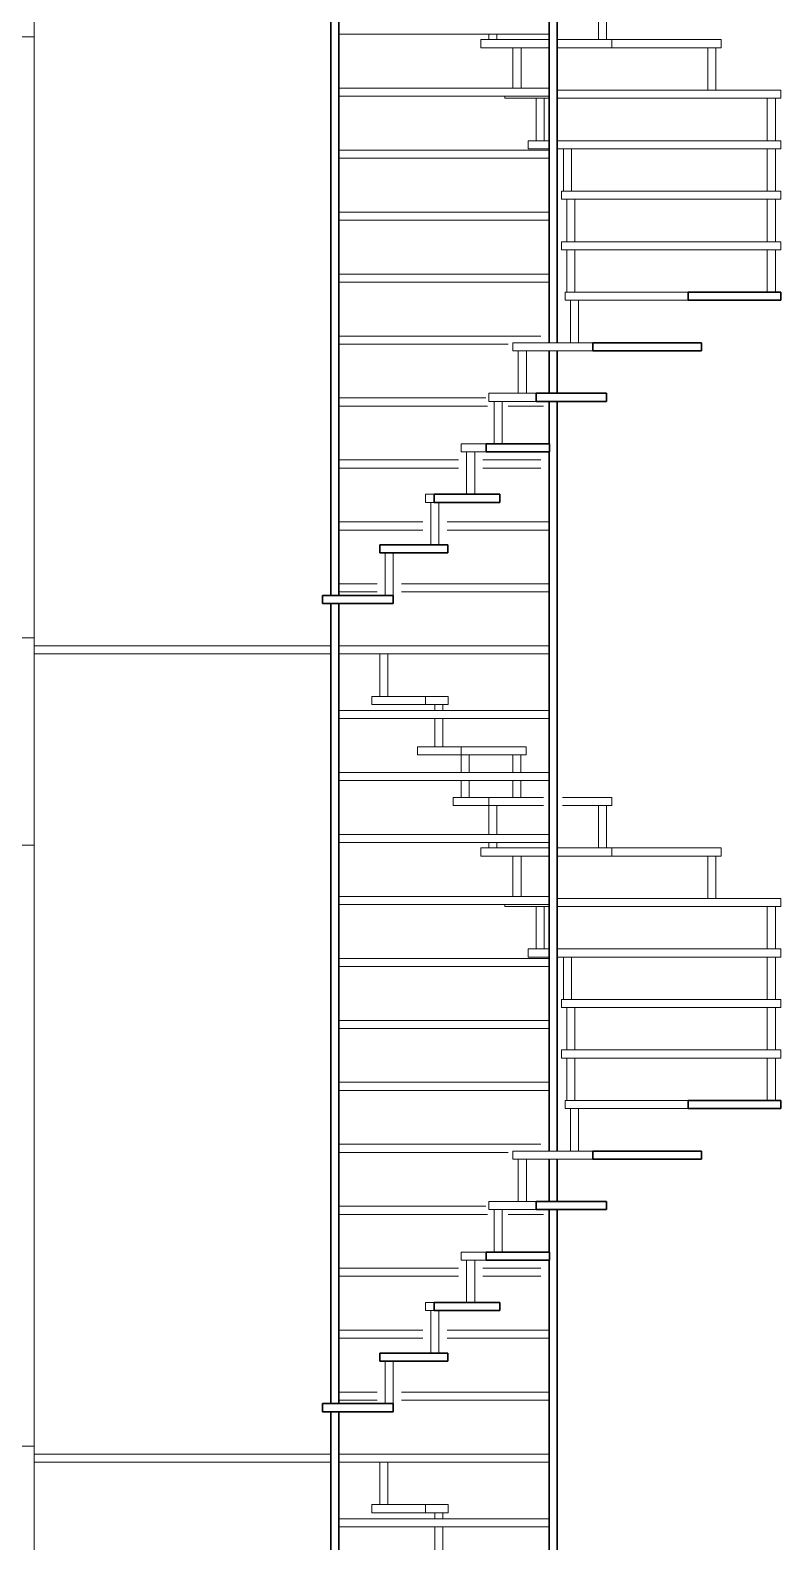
# Model space of a CAD drawing. Header units: millimetres. Extents: x 2016.56 to 2021.8, y 13721.83 to 13722.48.
# Drawn here: x 2019.1219 to 2019.1776, y 13722.1584 to 13722.2706 of the extents above; entities that cross this region are included whole.
import ezdxf

# ---------------------------------------------------------------- set-up
doc = ezdxf.new("R2010")
doc.units = ezdxf.units.MM
doc.layers.get('0').update_dxf_attribs({"lineweight": 20})
doc.layers.add('0.3', color=150, linetype='Continuous', lineweight=30)
doc.layers.add('SIVA', color=7, linetype='Continuous', lineweight=20)

msp = doc.modelspace()

# ---------------------------------------------------------------- linework, layer by layer
for p, q in [((2019.164042801649, 13722.27308762157), (2019.164042801649, 13722.26993762157)), ((2019.164642801649, 13722.27308762157), (2019.164642801649, 13722.26993762157)), ((2019.144771023997, 13722.27033762157), (2019.160371023997, 13722.27033762157)), ((2019.155304423384, 13722.26933762157), (2019.155304423384, 13722.26993762157)), ((2019.155304423384, 13722.26993762157), (2019.160371023997, 13722.26993762157)), ((2019.155904423384, 13722.27033762157), (2019.155904423384, 13722.26993762157)), ((2019.156504423384, 13722.27033762157), (2019.156504423384, 13722.26993762157)), ((2019.160971023997, 13722.26993762157), (2019.165042801649, 13722.26993762157)), ((2019.165042801649, 13722.26993762157), (2019.165042801649, 13722.26933762157)), ((2019.165042801649, 13722.26993762157), (2019.173146463123, 13722.26993762157)), ((2019.165042801649, 13722.26933762157), (2019.165042801649, 13722.26993762157)), ((2019.173146463123, 13722.26993762157), (2019.173146463123, 13722.26933762157)), ((2019.160371023997, 13722.26933762157), (2019.155304423384, 13722.26933762157)), ((2019.157694676556, 13722.26933762157), (2019.157694676556, 13722.26633762157)), ((2019.158294676556, 13722.26933762157), (2019.158294676556, 13722.26633762157)), ((2019.165042801649, 13722.26933762157), (2019.160971023997, 13722.26933762157)), ((2019.173146463123, 13722.26933762157), (2019.165042801649, 13722.26933762157)), ((2019.172146463123, 13722.26933762157), (2019.172146463123, 13722.26618762157)), ((2019.172746463123, 13722.26933762157), (2019.172746463123, 13722.26618762157)), ((2019.144771023997, 13722.26633762157), (2019.160371023997, 13722.26633762157)), ((2019.144771023997, 13722.26573762157), (2019.160371023997, 13722.26573762157)), ((2019.157094676556, 13722.26558762157), (2019.157094676556, 13722.26573762157)), ((2019.160371023997, 13722.26558762157), (2019.157094676556, 13722.26558762157)), ((2019.159416227759, 13722.26558762157), (2019.159416227759, 13722.26243762157)), ((2019.160016227759, 13722.26558762157), (2019.160016227759, 13722.26243762157)), ((2019.160971023997, 13722.26618762157), (2019.177571023997, 13722.26618762157)), ((2019.177571023997, 13722.26558762157), (2019.160971023997, 13722.26558762157)), ((2019.176571023997, 13722.26558762157), (2019.176571023997, 13722.26243762157)), ((2019.177171023998, 13722.26558762157), (2019.177171023998, 13722.26243762157)), ((2019.177571023997, 13722.26618762157), (2019.177571023997, 13722.26558762157)), ((2019.144771023997, 13722.26173762157), (2019.160371023997, 13722.26173762157)), ((2019.158816227759, 13722.26183762157), (2019.158816227759, 13722.26243762157)), ((2019.158816227759, 13722.26243762157), (2019.160371023997, 13722.26243762157)), ((2019.160371023997, 13722.26183762157), (2019.158816227759, 13722.26183762157)), ((2019.160971023997, 13722.26243762157), (2019.177571023997, 13722.26243762157)), ((2019.177571023997, 13722.26183762157), (2019.160971023997, 13722.26183762157)), ((2019.161435116281, 13722.26183762157), (2019.161435116281, 13722.25868762157)), ((2019.162035116281, 13722.26183762157), (2019.162035116281, 13722.25868762157)), ((2019.176571023997, 13722.26183762157), (2019.176571023997, 13722.25868762157)), ((2019.177171023998, 13722.26183762157), (2019.177171023998, 13722.25868762157)), ((2019.177571023997, 13722.26243762157), (2019.177571023997, 13722.26183762157)), ((2019.144771023997, 13722.26113762157), (2019.160371023997, 13722.26113762157)), ((2019.161288455969, 13722.25868762157), (2019.177571023997, 13722.25868762157)), ((2019.161288455969, 13722.25808762157), (2019.161288455969, 13722.25868762157)), ((2019.177571023997, 13722.25868762157), (2019.177571023997, 13722.25808762157)), ((2019.177571023997, 13722.25808762157), (2019.161288455969, 13722.25808762157)), ((2019.161688455969, 13722.25808762157), (2019.161688455969, 13722.25493762157)), ((2019.162288455969, 13722.25808762157), (2019.162288455969, 13722.25493762157)), ((2019.176571023997, 13722.25808762157), (2019.176571023997, 13722.25493762157)), ((2019.177171023998, 13722.25808762157), (2019.177171023998, 13722.25493762157)), ((2019.144771023997, 13722.25713762157), (2019.160371023997, 13722.25713762157)), ((2019.144771023997, 13722.25653762157), (2019.160371023997, 13722.25653762157)), ((2019.161288455969, 13722.25493762157), (2019.177571023997, 13722.25493762157)), ((2019.161288455969, 13722.25433762157), (2019.161288455969, 13722.25493762157)), ((2019.177571023997, 13722.25433762157), (2019.161288455969, 13722.25433762157)), ((2019.161688455969, 13722.25433762157), (2019.161688455969, 13722.25118762157)), ((2019.162288455969, 13722.25433762157), (2019.162288455969, 13722.25118762157)), ((2019.176571023997, 13722.25433762157), (2019.176571023997, 13722.25118762157)), ((2019.177171023998, 13722.25433762157), (2019.177171023998, 13722.25118762157)), ((2019.177571023997, 13722.25493762157), (2019.177571023997, 13722.25433762157)), ((2019.144771023997, 13722.25253762157), (2019.160371023997, 13722.25253762157)), ((2019.144771023997, 13722.25193762157), (2019.160371023997, 13722.25193762157)), ((2019.17069632494, 13722.25118762157), (2019.161571023997, 13722.25118762157)), ((2019.161571023997, 13722.25118762157), (2019.161571023997, 13722.25058762157)), ((2019.161571023997, 13722.25058762157), (2019.17069632494, 13722.25058762157)), ((2019.161971023997, 13722.25058762157), (2019.161971023997, 13722.24743762157)), ((2019.162571023998, 13722.25058762157), (2019.162571023998, 13722.24743762157)), ((2019.144771023997, 13722.24793762157), (2019.159771023997, 13722.24793762157)), ((2019.144771023997, 13722.24733762157), (2019.157338603661, 13722.24733762157)), ((2019.163632672346, 13722.24743762157), (2019.157694676556, 13722.24743762157)), ((2019.157694676556, 13722.24743762157), (2019.157694676556, 13722.24683762157)), ((2019.157694676556, 13722.24683762157), (2019.163632672346, 13722.24683762157)), ((2019.158094676556, 13722.24683762157), (2019.158094676556, 13722.24368762157)), ((2019.158694676556, 13722.24683762157), (2019.158694676556, 13722.24368762157)), ((2019.144771023997, 13722.24333762157), (2019.155684150888, 13722.24333762157)), ((2019.144771023997, 13722.24273762157), (2019.155806878702, 13722.24273762157)), ((2019.159416227759, 13722.24368762157), (2019.155904423384, 13722.24368762157)), ((2019.155904423384, 13722.24368762157), (2019.155904423384, 13722.24308762157)), ((2019.155904423384, 13722.24308762157), (2019.159416227759, 13722.24308762157)), ((2019.156304423384, 13722.24308762157), (2019.156304423384, 13722.23993762157)), ((2019.156904423384, 13722.24308762157), (2019.156904423384, 13722.23993762157)), ((2019.157351126033, 13722.24273762157), (2019.159969180141, 13722.24273762157)), ((2019.155710898049, 13722.23993762157), (2019.153856557354, 13722.23993762157)), ((2019.153856557354, 13722.23993762157), (2019.153856557354, 13722.23933762157)), ((2019.153856557354, 13722.23933762157), (2019.155710898049, 13722.23933762157)), ((2019.154256557355, 13722.23933762157), (2019.154256557355, 13722.23618762157)), ((2019.154856557355, 13722.23933762157), (2019.154856557355, 13722.23618762157)), ((2019.144771023997, 13722.23873762157), (2019.153656557354, 13722.23873762157)), ((2019.155456557354, 13722.23873762157), (2019.159771023997, 13722.23873762157)), ((2019.144771023997, 13722.23813762157), (2019.153656557354, 13722.23813762157)), ((2019.155456557354, 13722.23813762157), (2019.159771023997, 13722.23813762157)), ((2019.151854362938, 13722.23618762157), (2019.151202645101, 13722.23618762157)), ((2019.151202645101, 13722.23618762157), (2019.151202645101, 13722.23558762157)), ((2019.151202645101, 13722.23558762157), (2019.151854362938, 13722.23558762157)), ((2019.151602645101, 13722.23558762157), (2019.151602645101, 13722.23243762157)), ((2019.152202645101, 13722.23558762157), (2019.152202645101, 13722.23243762157)), ((2019.144771023997, 13722.23413762157), (2019.151002645101, 13722.23413762157)), ((2019.152802645101, 13722.23413762157), (2019.160371023997, 13722.23413762157)), ((2019.144771023997, 13722.23353762157), (2019.151002645101, 13722.23353762157)), ((2019.152802645101, 13722.23353762157), (2019.160371023997, 13722.23353762157)), ((2019.148214681597, 13722.23183762157), (2019.148214681597, 13722.22868762157)), ((2019.148814681598, 13722.23183762157), (2019.148814681598, 13722.22868762157)), ((2019.144771023997, 13722.22953762157), (2019.147614681597, 13722.22953762157)), ((2019.149414681597, 13722.22953762157), (2019.160371023997, 13722.22953762157)), ((2019.144771023997, 13722.22893762157), (2019.147614681597, 13722.22893762157)), ((2019.149414681597, 13722.22893762157), (2019.160371023997, 13722.22893762157)), ((2019.122171023997, 13722.22553762157), (2019.087171023997, 13722.22553762157)), ((2019.122171023997, 13722.22493762157), (2019.144171023997, 13722.22493762157)), ((2019.144771023997, 13722.22493762157), (2019.160371023997, 13722.22493762157)), ((2019.122171023997, 13722.22433762157), (2019.144171023997, 13722.22433762157)), ((2019.144771023997, 13722.22433762157), (2019.160371023997, 13722.22433762157)), ((2019.147814681598, 13722.22433762157), (2019.147814681598, 13722.22118762157)), ((2019.148414681597, 13722.22433762157), (2019.148414681597, 13722.22118762157)), ((2019.147214681597, 13722.22118762157), (2019.151202645101, 13722.22118762157)), ((2019.147214681597, 13722.22058762157), (2019.147214681597, 13722.22118762157)), ((2019.151202645101, 13722.22058762157), (2019.147214681597, 13722.22058762157)), ((2019.151202645101, 13722.22118762157), (2019.152898538004, 13722.22118762157)), ((2019.151202645101, 13722.22058762157), (2019.151202645101, 13722.22118762157)), ((2019.151202645101, 13722.22118762157), (2019.151202645101, 13722.22058762157)), ((2019.152898538004, 13722.22058762157), (2019.151202645101, 13722.22058762157)), ((2019.151898538004, 13722.22058762157), (2019.151898538004, 13722.22013762157)), ((2019.152498538004, 13722.22058762157), (2019.152498538004, 13722.22013762157)), ((2019.152898538004, 13722.22118762157), (2019.152898538004, 13722.22058762157)), ((2019.144771023997, 13722.22013762157), (2019.160371023997, 13722.22013762157)), ((2019.144771023997, 13722.21953762157), (2019.160371023997, 13722.21953762157)), ((2019.151898538004, 13722.21953762157), (2019.151898538004, 13722.21743762157)), ((2019.152498538004, 13722.21953762157), (2019.152498538004, 13722.21743762157)), ((2019.152898538004, 13722.22013762157), (2019.160371023997, 13722.22013762157)), ((2019.152898538004, 13722.21953762157), (2019.160371023997, 13722.21953762157)), ((2019.150602645101, 13722.21743762157), (2019.153856557354, 13722.21743762157)), ((2019.150602645101, 13722.21683762157), (2019.150602645101, 13722.21743762157)), ((2019.153856557354, 13722.21683762157), (2019.150602645101, 13722.21683762157)), ((2019.153856557354, 13722.21743762157), (2019.158681902074, 13722.21743762157)), ((2019.153856557354, 13722.21743762157), (2019.153856557354, 13722.21683762157)), ((2019.158681902074, 13722.21683762157), (2019.153856557354, 13722.21683762157)), ((2019.153856557354, 13722.21683762157), (2019.153856557354, 13722.21553762157)), ((2019.154456557354, 13722.21683762157), (2019.154456557354, 13722.21553762157)), ((2019.157681902074, 13722.21683762157), (2019.157681902074, 13722.21553762157)), ((2019.158281902074, 13722.21683762157), (2019.158281902074, 13722.21553762157)), ((2019.158681902074, 13722.21743762157), (2019.158681902074, 13722.21683762157)), ((2019.144771023997, 13722.21553762157), (2019.160371023997, 13722.21553762157)), ((2019.144771023997, 13722.21493762157), (2019.160371023997, 13722.21493762157)), ((2019.153856557354, 13722.21493762157), (2019.153856557354, 13722.21368762157)), ((2019.154456557354, 13722.21493762157), (2019.154456557354, 13722.21368762157)), ((2019.157681902074, 13722.21493762157), (2019.157681902074, 13722.21368762157)), ((2019.158281902074, 13722.21493762157), (2019.158281902074, 13722.21368762157)), ((2019.153256557355, 13722.21368762157), (2019.155904423384, 13722.21368762157)), ((2019.153256557355, 13722.21308762157), (2019.153256557355, 13722.21368762157)), ((2019.155904423384, 13722.21368762157), (2019.159971023998, 13722.21368762157)), ((2019.155904423384, 13722.21368762157), (2019.155904423384, 13722.21308762157)), ((2019.161371023997, 13722.21368762157), (2019.165042801649, 13722.21368762157)), ((2019.165042801649, 13722.21368762157), (2019.165042801649, 13722.21308762157)), ((2019.155904423384, 13722.21308762157), (2019.153256557355, 13722.21308762157)), ((2019.155904423384, 13722.21308762157), (2019.155904423384, 13722.21093762157)), ((2019.159971023998, 13722.21308762157), (2019.155904423384, 13722.21308762157)), ((2019.156504423384, 13722.21308762157), (2019.156504423384, 13722.21093762157)), ((2019.165042801649, 13722.21308762157), (2019.161371023997, 13722.21308762157)), ((2019.164042801649, 13722.21308762157), (2019.164042801649, 13722.20993762157)), ((2019.164642801649, 13722.21308762157), (2019.164642801649, 13722.20993762157)), ((2019.144771023997, 13722.21093762157), (2019.160371023997, 13722.21093762157)), ((2019.144771023997, 13722.21033762157), (2019.160371023997, 13722.21033762157)), ((2019.155904423384, 13722.21033762157), (2019.155904423384, 13722.20993762157)), ((2019.156504423384, 13722.21033762157), (2019.156504423384, 13722.20993762157)), ((2019.155304423384, 13722.20933762157), (2019.155304423384, 13722.20993762157)), ((2019.155304423384, 13722.20993762157), (2019.160371023997, 13722.20993762157)), ((2019.160371023997, 13722.20933762157), (2019.155304423384, 13722.20933762157)), ((2019.157694676556, 13722.20933762157), (2019.157694676556, 13722.20633762157)), ((2019.158294676556, 13722.20933762157), (2019.158294676556, 13722.20633762157)), ((2019.160971023997, 13722.20993762157), (2019.165042801649, 13722.20993762157)), ((2019.165042801649, 13722.20933762157), (2019.160971023997, 13722.20933762157)), ((2019.165042801649, 13722.20993762157), (2019.165042801649, 13722.20933762157)), ((2019.165042801649, 13722.20993762157), (2019.173146463123, 13722.20993762157)), ((2019.165042801649, 13722.20933762157), (2019.165042801649, 13722.20993762157)), ((2019.173146463123, 13722.20933762157), (2019.165042801649, 13722.20933762157)), ((2019.172146463123, 13722.20933762157), (2019.172146463123, 13722.20618762157)), ((2019.172746463123, 13722.20933762157), (2019.172746463123, 13722.20618762157)), ((2019.173146463123, 13722.20993762157), (2019.173146463123, 13722.20933762157)), ((2019.144771023997, 13722.20633762157), (2019.160371023997, 13722.20633762157)), ((2019.144771023997, 13722.20573762157), (2019.160371023997, 13722.20573762157)), ((2019.157094676556, 13722.20558762157), (2019.157094676556, 13722.20573762157)), ((2019.160971023997, 13722.20618762157), (2019.177571023997, 13722.20618762157)), ((2019.177571023997, 13722.20618762157), (2019.177571023997, 13722.20558762157)), ((2019.160371023997, 13722.20558762157), (2019.157094676556, 13722.20558762157)), ((2019.159416227759, 13722.20558762157), (2019.159416227759, 13722.20243762157)), ((2019.160016227759, 13722.20558762157), (2019.160016227759, 13722.20243762157)), ((2019.177571023997, 13722.20558762157), (2019.160971023997, 13722.20558762157)), ((2019.176571023997, 13722.20558762157), (2019.176571023997, 13722.20243762157)), ((2019.177171023998, 13722.20558762157), (2019.177171023998, 13722.20243762157)), ((2019.158816227759, 13722.20183762157), (2019.158816227759, 13722.20243762157)), ((2019.158816227759, 13722.20243762157), (2019.160371023997, 13722.20243762157)), ((2019.160971023997, 13722.20243762157), (2019.177571023997, 13722.20243762157)), ((2019.177571023997, 13722.20243762157), (2019.177571023997, 13722.20183762157)), ((2019.144771023997, 13722.20173762157), (2019.160371023997, 13722.20173762157)), ((2019.144771023997, 13722.20113762157), (2019.160371023997, 13722.20113762157)), ((2019.160371023997, 13722.20183762157), (2019.158816227759, 13722.20183762157)), ((2019.177571023997, 13722.20183762157), (2019.160971023997, 13722.20183762157)), ((2019.161435116281, 13722.20183762157), (2019.161435116281, 13722.19868762157)), ((2019.162035116281, 13722.20183762157), (2019.162035116281, 13722.19868762157)), ((2019.176571023997, 13722.20183762157), (2019.176571023997, 13722.19868762157)), ((2019.177171023998, 13722.20183762157), (2019.177171023998, 13722.19868762157)), ((2019.161288455969, 13722.19868762157), (2019.177571023997, 13722.19868762157)), ((2019.161288455969, 13722.19808762157), (2019.161288455969, 13722.19868762157)), ((2019.177571023997, 13722.19808762157), (2019.161288455969, 13722.19808762157)), ((2019.161688455969, 13722.19808762157), (2019.161688455969, 13722.19493762157)), ((2019.162288455969, 13722.19808762157), (2019.162288455969, 13722.19493762157)), ((2019.176571023997, 13722.19808762157), (2019.176571023997, 13722.19493762157)), ((2019.177171023998, 13722.19808762157), (2019.177171023998, 13722.19493762157)), ((2019.177571023997, 13722.19868762157), (2019.177571023997, 13722.19808762157)), ((2019.144771023997, 13722.19713762157), (2019.160371023997, 13722.19713762157)), ((2019.144771023997, 13722.19653762157), (2019.160371023997, 13722.19653762157)), ((2019.161288455969, 13722.19493762157), (2019.177571023997, 13722.19493762157)), ((2019.161288455969, 13722.19433762157), (2019.161288455969, 13722.19493762157)), ((2019.177571023997, 13722.19493762157), (2019.177571023997, 13722.19433762157)), ((2019.177571023997, 13722.19433762157), (2019.161288455969, 13722.19433762157)), ((2019.161688455969, 13722.19433762157), (2019.161688455969, 13722.19118762157)), ((2019.162288455969, 13722.19433762157), (2019.162288455969, 13722.19118762157)), ((2019.176571023997, 13722.19433762157), (2019.176571023997, 13722.19118762157)), ((2019.177171023998, 13722.19433762157), (2019.177171023998, 13722.19118762157)), ((2019.144771023997, 13722.19253762157), (2019.160371023997, 13722.19253762157)), ((2019.144771023997, 13722.19193762157), (2019.160371023997, 13722.19193762157)), ((2019.17069632494, 13722.19118762157), (2019.161571023997, 13722.19118762157)), ((2019.161571023997, 13722.19118762157), (2019.161571023997, 13722.19058762157)), ((2019.161571023997, 13722.19058762157), (2019.17069632494, 13722.19058762157)), ((2019.161971023997, 13722.19058762157), (2019.161971023997, 13722.18743762157)), ((2019.162571023998, 13722.19058762157), (2019.162571023998, 13722.18743762157)), ((2019.144771023997, 13722.18793762157), (2019.159771023997, 13722.18793762157)), ((2019.144771023997, 13722.18733762157), (2019.157338603661, 13722.18733762157)), ((2019.163632672346, 13722.18743762157), (2019.157694676556, 13722.18743762157)), ((2019.157694676556, 13722.18743762157), (2019.157694676556, 13722.18683762157)), ((2019.157694676556, 13722.18683762157), (2019.163632672346, 13722.18683762157)), ((2019.158094676556, 13722.18683762157), (2019.158094676556, 13722.18368762157)), ((2019.158694676556, 13722.18683762157), (2019.158694676556, 13722.18368762157)), ((2019.144771023997, 13722.18333762157), (2019.155684150888, 13722.18333762157)), ((2019.159416227759, 13722.18368762157), (2019.155904423384, 13722.18368762157)), ((2019.155904423384, 13722.18368762157), (2019.155904423384, 13722.18308762157)), ((2019.144771023997, 13722.18273762157), (2019.155806878702, 13722.18273762157)), ((2019.155904423384, 13722.18308762157), (2019.159416227759, 13722.18308762157)), ((2019.156304423384, 13722.18308762157), (2019.156304423384, 13722.17993762157)), ((2019.156904423384, 13722.18308762157), (2019.156904423384, 13722.17993762157)), ((2019.157351126033, 13722.18273762157), (2019.159969180141, 13722.18273762157)), ((2019.155710898049, 13722.17993762157), (2019.153856557354, 13722.17993762157)), ((2019.153856557354, 13722.17993762157), (2019.153856557354, 13722.17933762157)), ((2019.144771023997, 13722.17873762157), (2019.153656557354, 13722.17873762157)), ((2019.153856557354, 13722.17933762157), (2019.155710898049, 13722.17933762157)), ((2019.154256557355, 13722.17933762157), (2019.154256557355, 13722.17618762157)), ((2019.154856557355, 13722.17933762157), (2019.154856557355, 13722.17618762157)), ((2019.155456557354, 13722.17873762157), (2019.159771023997, 13722.17873762157)), ((2019.144771023997, 13722.17813762157), (2019.153656557354, 13722.17813762157)), ((2019.155456557354, 13722.17813762157), (2019.159771023997, 13722.17813762157)), ((2019.151854362938, 13722.17618762157), (2019.151202645101, 13722.17618762157)), ((2019.151202645101, 13722.17618762157), (2019.151202645101, 13722.17558762157)), ((2019.151202645101, 13722.17558762157), (2019.151854362938, 13722.17558762157)), ((2019.151602645101, 13722.17558762157), (2019.151602645101, 13722.17243762157)), ((2019.152202645101, 13722.17558762157), (2019.152202645101, 13722.17243762157)), ((2019.144771023997, 13722.17413762157), (2019.151002645101, 13722.17413762157)), ((2019.144771023997, 13722.17353762157), (2019.151002645101, 13722.17353762157)), ((2019.152802645101, 13722.17413762157), (2019.160371023997, 13722.17413762157)), ((2019.152802645101, 13722.17353762157), (2019.160371023997, 13722.17353762157)), ((2019.148214681597, 13722.17183762157), (2019.148214681597, 13722.16868762157)), ((2019.148814681598, 13722.17183762157), (2019.148814681598, 13722.16868762157)), ((2019.144771023997, 13722.16953762157), (2019.147614681597, 13722.16953762157)), ((2019.144771023997, 13722.16893762157), (2019.147614681597, 13722.16893762157)), ((2019.149414681597, 13722.16953762157), (2019.160371023997, 13722.16953762157)), ((2019.149414681597, 13722.16893762157), (2019.160371023997, 13722.16893762157)), ((2019.122171023997, 13722.16553762157), (2019.087171023997, 13722.16553762157)), ((2019.122171023997, 13722.16493762157), (2019.144171023997, 13722.16493762157)), ((2019.122171023997, 13722.16433762157), (2019.144171023997, 13722.16433762157)), ((2019.144771023997, 13722.16493762157), (2019.160371023997, 13722.16493762157)), ((2019.144771023997, 13722.16433762157), (2019.160371023997, 13722.16433762157)), ((2019.147814681598, 13722.16433762157), (2019.147814681598, 13722.16118762157)), ((2019.148414681597, 13722.16433762157), (2019.148414681597, 13722.16118762157)), ((2019.147214681597, 13722.16118762157), (2019.151202645101, 13722.16118762157)), ((2019.147214681597, 13722.16058762157), (2019.147214681597, 13722.16118762157)), ((2019.151202645101, 13722.16118762157), (2019.152898538004, 13722.16118762157)), ((2019.151202645101, 13722.16058762157), (2019.151202645101, 13722.16118762157)), ((2019.151202645101, 13722.16118762157), (2019.151202645101, 13722.16058762157)), ((2019.152898538004, 13722.16118762157), (2019.152898538004, 13722.16058762157)), ((2019.144771023997, 13722.16013762157), (2019.160371023997, 13722.16013762157)), ((2019.151202645101, 13722.16058762157), (2019.147214681597, 13722.16058762157)), ((2019.152898538004, 13722.16058762157), (2019.151202645101, 13722.16058762157)), ((2019.151898538004, 13722.16058762157), (2019.151898538004, 13722.16013762157)), ((2019.152498538004, 13722.16058762157), (2019.152498538004, 13722.16013762157)), ((2019.152898538004, 13722.16013762157), (2019.160371023997, 13722.16013762157)), ((2019.144771023997, 13722.15953762157), (2019.160371023997, 13722.15953762157)), ((2019.151898538004, 13722.15953762157), (2019.151898538004, 13722.15743762157)), ((2019.152498538004, 13722.15953762157), (2019.152498538004, 13722.15743762157)), ((2019.152898538004, 13722.15953762157), (2019.160371023997, 13722.15953762157))]:
    msp.add_line(p, q)
at = {"layer": '0.3'}
for p, q in [((2019.144171023997, 13722.22868762157), (2019.144171023997, 13722.28493762157)), ((2019.144771023997, 13722.22868762157), (2019.144771023997, 13722.28493762157)), ((2019.160371023997, 13722.24743762157), (2019.160371023997, 13722.28493762157)), ((2019.160971023997, 13722.24743762157), (2019.160971023997, 13722.28493762157)), ((2019.17069632494, 13722.25118762157), (2019.177571023997, 13722.25118762157)), ((2019.17069632494, 13722.25058762157), (2019.17069632494, 13722.25118762157)), ((2019.177571023997, 13722.25058762157), (2019.17069632494, 13722.25058762157)), ((2019.177571023997, 13722.25118762157), (2019.177571023997, 13722.25058762157)), ((2019.163632672346, 13722.24743762157), (2019.17169632494, 13722.24743762157)), ((2019.163632672346, 13722.24683762157), (2019.163632672346, 13722.24743762157)), ((2019.17169632494, 13722.24743762157), (2019.17169632494, 13722.24683762157)), ((2019.160371023997, 13722.24368762157), (2019.160371023997, 13722.24683762157)), ((2019.160971023997, 13722.24368762157), (2019.160971023997, 13722.24683762157)), ((2019.17169632494, 13722.24683762157), (2019.163632672346, 13722.24683762157)), ((2019.159416227759, 13722.24368762157), (2019.164632672346, 13722.24368762157)), ((2019.159416227759, 13722.24308762157), (2019.159416227759, 13722.24368762157)), ((2019.164632672346, 13722.24308762157), (2019.159416227759, 13722.24308762157)), ((2019.160371023997, 13722.23993762157), (2019.160371023997, 13722.24308762157)), ((2019.160971023997, 13722.22493762157), (2019.160971023997, 13722.24308762157)), ((2019.164632672346, 13722.24368762157), (2019.164632672346, 13722.24308762157)), ((2019.155710898049, 13722.23993762157), (2019.160416227759, 13722.23993762157)), ((2019.155710898049, 13722.23933762157), (2019.155710898049, 13722.23993762157)), ((2019.160416227759, 13722.23933762157), (2019.155710898049, 13722.23933762157)), ((2019.160371023997, 13722.22493762157), (2019.160371023997, 13722.23933762157)), ((2019.160416227759, 13722.23993762157), (2019.160416227759, 13722.23933762157)), ((2019.151854362938, 13722.23618762157), (2019.156710898049, 13722.23618762157)), ((2019.151854362938, 13722.23558762157), (2019.151854362938, 13722.23618762157)), ((2019.156710898049, 13722.23618762157), (2019.156710898049, 13722.23558762157)), ((2019.156710898049, 13722.23558762157), (2019.151854362938, 13722.23558762157)), ((2019.147814681598, 13722.23243762157), (2019.152854362938, 13722.23243762157)), ((2019.147814681598, 13722.23183762157), (2019.147814681598, 13722.23243762157)), ((2019.152854362938, 13722.23183762157), (2019.147814681598, 13722.23183762157)), ((2019.152854362938, 13722.23243762157), (2019.152854362938, 13722.23183762157)), ((2019.143571023998, 13722.22868762157), (2019.148814681598, 13722.22868762157)), ((2019.143571023998, 13722.22808762157), (2019.143571023998, 13722.22868762157)), ((2019.148814681598, 13722.22808762157), (2019.143571023998, 13722.22808762157)), ((2019.144171023997, 13722.22493762157), (2019.144171023997, 13722.22808762157)), ((2019.144771023997, 13722.22493762157), (2019.144771023997, 13722.22808762157)), ((2019.148814681598, 13722.22868762157), (2019.148814681598, 13722.22808762157)), ((2019.144171023997, 13722.16868762157), (2019.144171023997, 13722.22493762157)), ((2019.144771023997, 13722.16868762157), (2019.144771023997, 13722.22493762157)), ((2019.160371023997, 13722.18743762157), (2019.160371023997, 13722.22493762157)), ((2019.160971023997, 13722.18743762157), (2019.160971023997, 13722.22493762157)), ((2019.17069632494, 13722.19118762157), (2019.177571023997, 13722.19118762157)), ((2019.17069632494, 13722.19058762157), (2019.17069632494, 13722.19118762157)), ((2019.177571023997, 13722.19118762157), (2019.177571023997, 13722.19058762157)), ((2019.177571023997, 13722.19058762157), (2019.17069632494, 13722.19058762157)), ((2019.160371023997, 13722.18368762157), (2019.160371023997, 13722.18683762157)), ((2019.160971023997, 13722.18368762157), (2019.160971023997, 13722.18683762157)), ((2019.163632672346, 13722.18743762157), (2019.17169632494, 13722.18743762157)), ((2019.163632672346, 13722.18683762157), (2019.163632672346, 13722.18743762157)), ((2019.17169632494, 13722.18683762157), (2019.163632672346, 13722.18683762157)), ((2019.17169632494, 13722.18743762157), (2019.17169632494, 13722.18683762157)), ((2019.159416227759, 13722.18368762157), (2019.164632672346, 13722.18368762157)), ((2019.159416227759, 13722.18308762157), (2019.159416227759, 13722.18368762157)), ((2019.164632672346, 13722.18368762157), (2019.164632672346, 13722.18308762157)), ((2019.164632672346, 13722.18308762157), (2019.159416227759, 13722.18308762157)), ((2019.160371023997, 13722.17993762157), (2019.160371023997, 13722.18308762157)), ((2019.160971023997, 13722.16493762157), (2019.160971023997, 13722.18308762157)), ((2019.155710898049, 13722.17993762157), (2019.160416227759, 13722.17993762157)), ((2019.155710898049, 13722.17933762157), (2019.155710898049, 13722.17993762157)), ((2019.160416227759, 13722.17993762157), (2019.160416227759, 13722.17933762157)), ((2019.160416227759, 13722.17933762157), (2019.155710898049, 13722.17933762157)), ((2019.160371023997, 13722.16493762157), (2019.160371023997, 13722.17933762157)), ((2019.151854362938, 13722.17618762157), (2019.156710898049, 13722.17618762157)), ((2019.151854362938, 13722.17558762157), (2019.151854362938, 13722.17618762157)), ((2019.156710898049, 13722.17558762157), (2019.151854362938, 13722.17558762157)), ((2019.156710898049, 13722.17618762157), (2019.156710898049, 13722.17558762157)), ((2019.147814681598, 13722.17243762157), (2019.152854362938, 13722.17243762157)), ((2019.147814681598, 13722.17183762157), (2019.147814681598, 13722.17243762157)), ((2019.152854362938, 13722.17243762157), (2019.152854362938, 13722.17183762157)), ((2019.152854362938, 13722.17183762157), (2019.147814681598, 13722.17183762157)), ((2019.143571023998, 13722.16868762157), (2019.148814681598, 13722.16868762157)), ((2019.143571023998, 13722.16808762157), (2019.143571023998, 13722.16868762157)), ((2019.148814681598, 13722.16868762157), (2019.148814681598, 13722.16808762157)), ((2019.148814681598, 13722.16808762157), (2019.143571023998, 13722.16808762157)), ((2019.144171023997, 13722.16493762157), (2019.144171023997, 13722.16808762157)), ((2019.144771023997, 13722.16493762157), (2019.144771023997, 13722.16808762157)), ((2019.144171023997, 13722.10868762157), (2019.144171023997, 13722.16493762157)), ((2019.144771023997, 13722.10868762157), (2019.144771023997, 13722.16493762157)), ((2019.160371023997, 13722.12743762157), (2019.160371023997, 13722.16493762157)), ((2019.160971023997, 13722.12743762157), (2019.160971023997, 13722.16493762157))]:
    msp.add_line(p, q, dxfattribs=at)
at = {"layer": 'SIVA'}
for p, q in [((2019.122171023997, 13722.28553762157), (2019.122171023997, 13722.22553762157)), ((2019.120318611591, 13722.27013762157), (2019.122171023997, 13722.27013762157)), ((2019.122171023997, 13722.22553762157), (2019.122171023997, 13722.16553762157)), ((2019.120318611591, 13722.21013762157), (2019.122171023997, 13722.21013762157)), ((2019.122171023997, 13722.16553762157), (2019.122171023997, 13722.10553762157))]:
    msp.add_line(p, q, dxfattribs=at)

doc.saveas('drawing.dxf')
